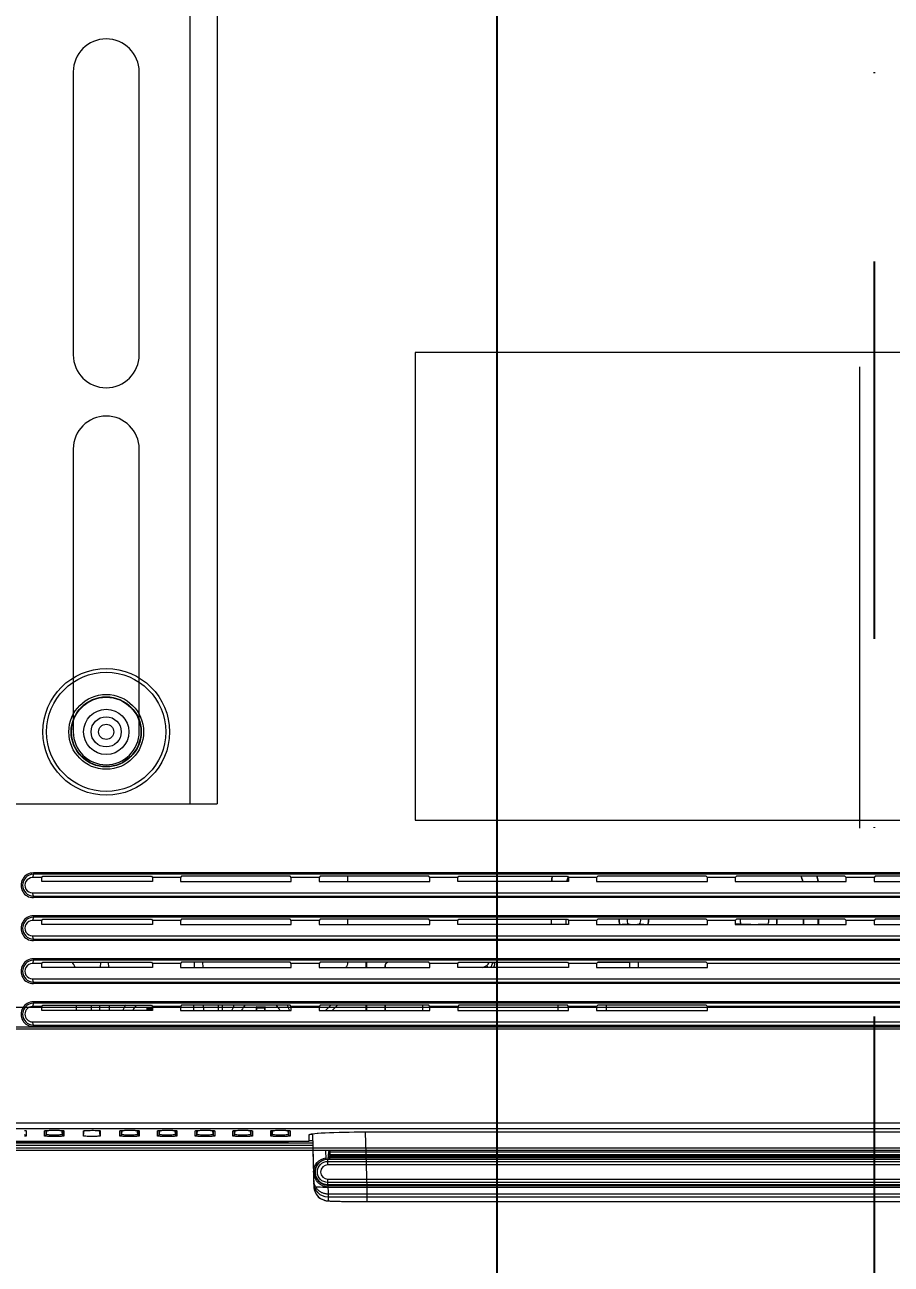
# Model space of a CAD drawing. Header units: millimetres. Extents: x -71336 to -35435, y -26189 to 22712.
# Drawn here: x -68973.7 to -68858.8, y -17584.3 to -17420 of the extents above; entities that cross this region are included whole.
import ezdxf

# ---------------------------------------------------------------- set-up
doc = ezdxf.new("R2010")
doc.units = ezdxf.units.MM
doc.linetypes.add('DASHDOT', pattern=[1, 0.5, -0.25, 0, -0.25])
doc.layers.add('SC - Containment', color=30, linetype='Continuous')
doc.layers.add('SC - Dimensions', color=1, linetype='Continuous')
doc.layers.add('SC - Equipment', color=7, linetype='Continuous', lineweight=13)
doc.styles.get("Standard").update_dxf_attribs({"font": 'arial.ttf', "height": 35})
doc.dimstyles.new('MJC', dxfattribs={"dimscale": 25, "dimtxt": 35, "dimasz": 1, "dimexe": 0.25, "dimexo": 0.25, "dimgap": 0.25, "dimtad": 1, "dimdec": 0, "dimzin": 0, "dimdsep": 46, "dimtxsty": 'Standard', "dimcen": 0.09, "dimclrd": 1, "dimclre": 1, "dimclrt": 7, "dimadec": 0, "dimazin": 0, "dimtfac": 1, "dimtdec": 0, "dimtofl": 0, "dimtmove": 0, "dimatfit": 3, "dimfxl": 1, "dimtolj": 1, "dimtzin": 0, "dimarcsym": 0})

# ---------------------------------------------------------------- blocks, each defined once
blk = doc.blocks.new('SONY FW-49XE8001 - BACK')
at = {"layer": 'SC - Equipment', "color": 251, "true_color": 0x636466, "transparency": 33554495}
for points in [[(478.69, 9.65), (-479, 9.65)], [(478.69, 10.4), (-479, 10.4)], [(-0.16, 49.52), (-0.16, 110.66)], [(-90.3, 42.94), (-94.01, 42.94)], [(-71.9, 42.94), (-75.61, 42.94)], [(-68.15, 43.15), (-68.15, 42.44)], [(-53.5, 42.94), (-53.36, 43.15), (-38.95, 43.15), (-38.81, 42.94), (-38.81, 42.44), (-53.5, 42.44), (-53.5, 42.94), (-57.21, 42.94)], [(-35.1, 42.94), (-38.81, 42.94)], [(-16.7, 42.94), (-20.41, 42.94)], [(1.7, 42.94), (-2.01, 42.94)], [(-90.3, 37.24), (-94.01, 37.24)], [(-71.9, 37.24), (-75.61, 37.24)], [(-68.15, 37.45), (-68.15, 36.74)], [(-53.5, 37.24), (-53.36, 37.45), (-38.95, 37.45), (-38.81, 37.24), (-38.81, 36.74), (-53.5, 36.74), (-53.5, 37.24), (-57.21, 37.24)], [(-41.14, 37.45), (-41.14, 36.74)], [(-41.09, 36.74), (-41.09, 37.45)], [(-39.14, 36.74), (-39.14, 37.45)], [(-39.13, 36.74), (-39.13, 37.45)], [(-35.1, 37.24), (-38.81, 37.24)], [(-29.64, 36.74), (-29.66, 36.76), (-29.66, 36.74)], [(-16.7, 37.24), (-20.41, 37.24)], [(-13.64, 36.74), (-13.66, 36.76), (-13.66, 36.74)], [(-7.68, 37.45), (-7.68, 36.74)], [(-7.67, 37.45), (-7.67, 36.74)], [(-5.72, 36.74), (-5.72, 37.45)], [(-5.67, 37.45), (-5.67, 36.74)], [(1.7, 37.24), (-2.01, 37.24)], [(-100.93, 31.75), (-100.95, 31.04)], [(-99.88, 31.75), (-99.86, 31.04)], [(-90.3, 31.54), (-94.01, 31.54)], [(-88.45, 31.04), (-88.43, 31.75)], [(-87.38, 31.75), (-87.36, 31.04)], [(-71.9, 31.54), (-75.61, 31.54)], [(-65.66, 31.04), (-65.66, 31.75)], [(-65.58, 31.04), (-65.58, 31.75)], [(-63.16, 31.26), (-63.13, 31.24)], [(-62.64, 31.75), (-62.63, 31.74)], [(-53.5, 31.54), (-53.36, 31.75), (-38.95, 31.75), (-38.81, 31.54), (-38.81, 31.04), (-53.5, 31.04), (-53.5, 31.54), (-57.21, 31.54)], [(-50.18, 31.04), (-49.67, 31.3), (-49.55, 31.04)], [(-49.19, 31.04), (-49.15, 31.08), (-49.11, 31.12), (-49.08, 31.17), (-49.05, 31.22), (-49.02, 31.27), (-48.99, 31.32), (-48.98, 31.35), (-48.96, 31.41), (-48.94, 31.46), (-48.92, 31.52), (-48.91, 31.58), (-48.9, 31.63), (-48.9, 31.69), (-48.9, 31.74), (-48.61, 31.56)], [(-35.1, 31.54), (-38.81, 31.54)], [(-34.96, 31.74), (-30.73, 31.74), (-30.73, 31.04)], [(-30.71, 31.04), (-30.71, 31.75)], [(-29.6, 31.75), (-29.6, 31.04)], [(-20.56, 31.74), (-29.58, 31.74), (-29.58, 31.04)], [(20.1, 31.54), (-20.41, 31.54)], [(-104.16, 26.05), (-104.16, 25.34)], [(-102.16, 26.05), (-102.16, 25.34)], [(-101.03, 26.05), (-101.05, 25.34)], [(-99.78, 26.05), (-99.76, 25.34)], [(-94.66, 25.56), (-94.01, 25.56)], [(-90.3, 25.84), (-94.01, 25.84)], [(-88.55, 25.34), (-88.53, 26.05)], [(-87.28, 26.05), (-87.26, 25.34)], [(-85.26, 25.34), (-85.26, 26.05)], [(-84.73, 25.34), (-84.73, 26.05)], [(-80.16, 25.66), (-79.16, 25.66)], [(-71.9, 25.84), (-75.61, 25.84)], [(-70.34, 26.05), (-71.05, 25.34)], [(-70.2, 25.34), (-69.49, 26.05)], [(-65.66, 25.34), (-65.66, 26.05)], [(-65.58, 25.34), (-65.58, 26.05)], [(-63.16, 26.05), (-63.16, 25.34)], [(-63.13, 25.34), (-63.13, 26.05)], [(-58.16, 25.34), (-58.16, 26.05)], [(-53.5, 25.84), (-57.21, 25.84)], [(-40.26, 26.05), (-40.26, 25.34)], [(-35.1, 25.84), (-38.81, 25.84)], [(-33.78, 25.34), (-33.78, 26.05)], [(20.1, 25.84), (-20.41, 25.84)], [(65.49, 9.19), (-65.8, 9.19), (-66.51, 9.18), (-67.26, 9.18), (-67.91, 9.17), (-68.67, 9.16), (-69.25, 9.14), (-69.96, 9.12), (-70.53, 9.1), (-71.1, 9.07), (-71.18, 9.07), (-71.63, 9.04), (-72.03, 9.01), (-72.18, 9), (-72.47, 8.97), (-72.72, 8.94), (-72.83, 8.93), (-72.96, 8.91), (-73.02, 8.9), (-73.14, 8.87), (-73.17, 8.86), (-73.21, 8.85), (-73.25, 8.83), (-73.26, 8.83), (-73.27, 8.82), (-73.28, 8.8), (-73.28, 8.79), (-73.26, 7.96), (-214.95, 7.96)], [(-110.98, 9.42), (-110.95, 9.41), (-110.93, 9.41), (-110.92, 9.41), (-110.9, 9.41), (-110.87, 9.4), (-110.84, 9.4), (-110.82, 9.4), (-110.79, 9.39), (-110.79, 9.39), (-110.78, 9.39), (-110.78, 9.38), (-110.77, 9.38), (-110.77, 8.69), (-110.77, 8.68), (-110.78, 8.68), (-110.78, 8.68), (-110.79, 8.68), (-110.8, 8.67), (-110.85, 8.67), (-110.87, 8.66), (-110.92, 8.66), (-110.99, 8.65)], [(-110.98, 9.41), (-110.95, 9.41), (-110.92, 9.41), (-110.9, 9.41), (-110.88, 9.4), (-110.87, 9.4), (-110.86, 9.4), (-110.85, 9.4), (-110.85, 9.4)], [(-108.26, 9.4), (-108.26, 9.4), (-108.25, 9.4), (-108.24, 9.4), (-108.23, 9.4), (-108.21, 9.41), (-108.19, 9.41), (-108.17, 9.41), (-108.14, 9.41), (-108.11, 9.42), (-108.07, 9.42), (-108.04, 9.42), (-108, 9.42), (-107.95, 9.43), (-107.9, 9.43), (-107.85, 9.43), (-107.79, 9.43), (-107.67, 9.44), (-107.53, 9.44), (-107.38, 9.44), (-107.22, 9.45), (-107.05, 9.45), (-106.88, 9.45), (-106.7, 9.44), (-106.61, 9.44), (-106.53, 9.44), (-106.45, 9.44), (-106.38, 9.44), (-106.31, 9.43), (-106.25, 9.43), (-106.19, 9.43), (-106.14, 9.43), (-106.09, 9.42), (-106.05, 9.42), (-106.01, 9.42), (-105.98, 9.41), (-105.95, 9.41), (-105.92, 9.41), (-105.9, 9.41), (-105.88, 9.4), (-105.87, 9.4), (-105.86, 9.4), (-105.85, 9.4), (-105.85, 9.4)], [(-108.08, 9.42), (-108.14, 8.87), (-108.14, 9.41)], [(-105.97, 9.41), (-105.97, 8.87), (-106.03, 9.42)], [(-103.15, 8.69), (-103.08, 9.4)], [(-100.96, 8.69), (-101.03, 9.4)], [(-98.26, 9.4), (-98.26, 9.4), (-98.25, 9.4), (-98.24, 9.4), (-98.23, 9.4), (-98.21, 9.41), (-98.19, 9.41), (-98.17, 9.41), (-98.14, 9.41), (-98.11, 9.42), (-98.07, 9.42), (-98.04, 9.42), (-98, 9.42), (-97.95, 9.43), (-97.9, 9.43), (-97.85, 9.43), (-97.79, 9.43), (-97.67, 9.44), (-97.53, 9.44), (-97.38, 9.44), (-97.22, 9.45), (-97.05, 9.45), (-96.88, 9.45), (-96.7, 9.44), (-96.61, 9.44), (-96.53, 9.44), (-96.45, 9.44), (-96.38, 9.44), (-96.31, 9.43), (-96.25, 9.43), (-96.19, 9.43), (-96.14, 9.43), (-96.09, 9.42), (-96.05, 9.42), (-96.01, 9.42), (-95.98, 9.41), (-95.95, 9.41), (-95.92, 9.41), (-95.9, 9.41), (-95.88, 9.4), (-95.87, 9.4), (-95.86, 9.4), (-95.85, 9.4), (-95.85, 9.4)], [(-98.08, 9.42), (-98.14, 8.87), (-98.14, 9.41)], [(-95.97, 9.41), (-95.97, 8.87), (-96.03, 9.42)], [(-93.26, 9.4), (-93.26, 9.4), (-93.25, 9.4), (-93.24, 9.4), (-93.23, 9.4), (-93.21, 9.41), (-93.19, 9.41), (-93.17, 9.41), (-93.14, 9.41), (-93.11, 9.42), (-93.07, 9.42), (-93.04, 9.42), (-93, 9.42), (-92.95, 9.43), (-92.9, 9.43), (-92.85, 9.43), (-92.79, 9.43), (-92.67, 9.44), (-92.53, 9.44), (-92.38, 9.44), (-92.22, 9.45), (-92.05, 9.45), (-91.88, 9.45), (-91.7, 9.44), (-91.61, 9.44), (-91.53, 9.44), (-91.45, 9.44), (-91.38, 9.44), (-91.31, 9.43), (-91.25, 9.43), (-91.19, 9.43), (-91.14, 9.43), (-91.09, 9.42), (-91.05, 9.42), (-91.01, 9.42), (-90.98, 9.41), (-90.95, 9.41), (-90.92, 9.41), (-90.9, 9.41), (-90.88, 9.4), (-90.87, 9.4), (-90.86, 9.4), (-90.85, 9.4), (-90.85, 9.4)], [(-93.08, 9.42), (-93.14, 8.87), (-93.14, 9.41)], [(-90.97, 9.41), (-90.97, 8.87), (-91.03, 9.42)], [(-88.26, 9.4), (-88.26, 9.4), (-88.25, 9.4), (-88.24, 9.4), (-88.23, 9.4), (-88.21, 9.41), (-88.19, 9.41), (-88.17, 9.41), (-88.14, 9.41), (-88.11, 9.42), (-88.07, 9.42), (-88.04, 9.42), (-88, 9.42), (-87.95, 9.43), (-87.9, 9.43), (-87.85, 9.43), (-87.79, 9.43), (-87.67, 9.44), (-87.53, 9.44), (-87.38, 9.44), (-87.22, 9.45), (-87.05, 9.45), (-86.88, 9.45), (-86.7, 9.44), (-86.61, 9.44), (-86.53, 9.44), (-86.45, 9.44), (-86.38, 9.44), (-86.31, 9.43), (-86.25, 9.43), (-86.19, 9.43), (-86.14, 9.43), (-86.09, 9.42), (-86.05, 9.42), (-86.01, 9.42), (-85.98, 9.41), (-85.95, 9.41), (-85.92, 9.41), (-85.9, 9.41), (-85.88, 9.4), (-85.87, 9.4), (-85.86, 9.4), (-85.85, 9.4), (-85.85, 9.4)], [(-88.08, 9.42), (-88.14, 8.87), (-88.14, 9.41)], [(-85.97, 9.41), (-85.97, 8.87), (-86.03, 9.42)], [(-83.26, 9.4), (-83.26, 9.4), (-83.25, 9.4), (-83.24, 9.4), (-83.23, 9.4), (-83.21, 9.41), (-83.19, 9.41), (-83.17, 9.41), (-83.14, 9.41), (-83.11, 9.42), (-83.07, 9.42), (-83.04, 9.42), (-83, 9.42), (-82.95, 9.43), (-82.9, 9.43), (-82.85, 9.43), (-82.79, 9.43), (-82.67, 9.44), (-82.53, 9.44), (-82.38, 9.44), (-82.22, 9.45), (-82.05, 9.45), (-81.88, 9.45), (-81.7, 9.44), (-81.61, 9.44), (-81.53, 9.44), (-81.45, 9.44), (-81.38, 9.44), (-81.31, 9.43), (-81.25, 9.43), (-81.19, 9.43), (-81.14, 9.43), (-81.09, 9.42), (-81.05, 9.42), (-81.01, 9.42), (-80.98, 9.41), (-80.95, 9.41), (-80.92, 9.41), (-80.9, 9.41), (-80.88, 9.4), (-80.87, 9.4), (-80.86, 9.4), (-80.85, 9.4), (-80.85, 9.4)], [(-83.08, 9.42), (-83.14, 8.87), (-83.14, 9.41)], [(-80.97, 9.41), (-80.97, 8.87), (-81.03, 9.42)], [(-78.26, 9.4), (-78.26, 9.4), (-78.25, 9.4), (-78.24, 9.4), (-78.23, 9.4), (-78.21, 9.41), (-78.19, 9.41), (-78.17, 9.41), (-78.14, 9.41), (-78.11, 9.42), (-78.07, 9.42), (-78.04, 9.42), (-78, 9.42), (-77.95, 9.43), (-77.9, 9.43), (-77.85, 9.43), (-77.79, 9.43), (-77.67, 9.44), (-77.53, 9.44), (-77.38, 9.44), (-77.22, 9.45), (-77.05, 9.45), (-76.88, 9.45), (-76.7, 9.44), (-76.61, 9.44), (-76.53, 9.44), (-76.45, 9.44), (-76.38, 9.44), (-76.31, 9.43), (-76.25, 9.43), (-76.19, 9.43), (-76.14, 9.43), (-76.09, 9.42), (-76.05, 9.42), (-76.01, 9.42), (-75.98, 9.41), (-75.95, 9.41), (-75.92, 9.41), (-75.9, 9.41), (-75.88, 9.4), (-75.87, 9.4), (-75.86, 9.4), (-75.85, 9.4), (-75.85, 9.4)], [(-78.08, 9.42), (-78.14, 8.87), (-78.14, 9.41)], [(-75.97, 9.41), (-75.97, 8.87), (-76.03, 9.42)], [(-72.79, 8.9), (-72.97, 8.9)], [(-72.79, 8.93), (-72.6, 1.95), (-72.6, 1.82), (-72.54, 1.51), (-72.44, 1.23), (-72.3, 0.97), (-72.13, 0.74), (-71.94, 0.55), (-71.74, 0.4), (-71.53, 0.29), (-71.33, 0.2), (-71.14, 0.15), (-70.99, 0.11), (-70.87, 0.1), (-70.77, 0.09), (-70.67, 0.08), (-70.56, 0.07), (-70.45, 0.06), (-70.31, 0.06), (-70.16, 0.05), (-69.99, 0.05), (-69.8, 0.04), (-69.59, 0.04), (-69.36, 0.03), (-69.1, 0.03), (-68.82, 0.02), (-68.52, 0.02), (-68.2, 0.01), (-67.86, 0.01), (-67.5, 0.01), (-67.12, 0), (-66.73, 0), (-66.32, 0), (-65.6, 0), (65.6, 0)], [(-65.8, 9.19), (-65.6, 1.85), (-65.6, 0)], [(-72.73, 6.76), (-317.94, 6.76)], [(-72.74, 7.06), (-317.51, 7.06)], [(-316.94, 7.46), (-72.75, 7.46)], [(-316.51, 7.76), (-72.76, 7.76)], [(-75.96, 7.96), (-75.96, 7.93), (-211.95, 7.93), (-211.95, 7.96)], [(-72.76, 8.06), (-73.26, 8.06)], [(65.29, 1.85), (-65.6, 1.85), (-66.27, 1.85), (-66.97, 1.84), (-67.58, 1.84), (-68.28, 1.84), (-68.79, 1.84), (-69.49, 1.85), (-69.85, 1.85), (-70.55, 1.86), (-70.86, 1.86), (-71.42, 1.87), (-71.78, 1.88), (-71.82, 1.89), (-72.07, 1.9), (-72.3, 1.91), (-72.31, 1.91), (-72.4, 1.91), (-72.47, 1.92), (-72.52, 1.93), (-72.57, 1.93), (-72.58, 1.94), (-72.59, 1.94), (-72.6, 1.94), (-72.6, 1.95), (-72.6, 1.95)]]:
    blk.add_lwpolyline(points, dxfattribs=at)
for points in [[(-59.16, 112.57), (-59.16, 50.57), (58.85, 50.57), (58.85, 112.57)], [(-94.01, 42.94), (-94.01, 42.44), (-108.7, 42.44), (-108.7, 42.94), (-108.55, 43.15), (-94.16, 43.15)], [(-90.3, 42.44), (-75.61, 42.44), (-75.61, 42.94), (-75.76, 43.15), (-90.16, 43.15), (-90.3, 42.94)], [(-71.9, 42.44), (-57.21, 42.44), (-57.21, 42.94), (-57.36, 43.15), (-71.76, 43.15), (-71.9, 42.94)], [(-35.1, 42.44), (-20.41, 42.44), (-20.41, 42.94), (-20.56, 43.15), (-34.96, 43.15), (-35.1, 42.94)], [(-16.7, 42.44), (-2.01, 42.44), (-2.01, 42.94), (-2.16, 43.15), (-16.55, 43.15), (-16.7, 42.94)], [(1.7, 42.44), (16.39, 42.44), (16.39, 42.94), (16.24, 43.15), (1.84, 43.15), (1.7, 42.94)], [(-94.01, 37.24), (-94.01, 36.74), (-108.7, 36.74), (-108.7, 37.24), (-108.55, 37.45), (-94.16, 37.45)], [(-90.3, 36.74), (-75.61, 36.74), (-75.61, 37.24), (-75.76, 37.45), (-90.16, 37.45), (-90.3, 37.24)], [(-71.9, 36.74), (-57.21, 36.74), (-57.21, 37.24), (-57.36, 37.45), (-71.76, 37.45), (-71.9, 37.24)], [(-35.1, 36.74), (-20.41, 36.74), (-20.41, 37.24), (-20.56, 37.45), (-34.96, 37.45), (-35.1, 37.24)], [(-16.7, 36.74), (-2.01, 36.74), (-2.01, 37.24), (-2.16, 37.45), (-16.55, 37.45), (-16.7, 37.24)], [(1.7, 36.74), (16.39, 36.74), (16.39, 37.24), (16.24, 37.45), (1.84, 37.45), (1.7, 37.24)], [(-94.01, 31.54), (-94.01, 31.04), (-108.7, 31.04), (-108.7, 31.54), (-108.55, 31.75), (-94.16, 31.75)], [(-90.3, 31.04), (-75.61, 31.04), (-75.61, 31.54), (-75.76, 31.75), (-90.16, 31.75), (-90.3, 31.54)], [(-71.9, 31.04), (-57.21, 31.04), (-57.21, 31.54), (-57.36, 31.75), (-71.76, 31.75), (-71.9, 31.54)], [(-35.1, 31.04), (-20.41, 31.04), (-20.41, 31.54), (-20.56, 31.75), (-34.96, 31.75), (-35.1, 31.54)], [(-94.01, 25.84), (-94.01, 25.34), (-108.7, 25.34), (-108.7, 25.84), (-108.55, 26.05), (-94.16, 26.05)], [(-90.3, 25.34), (-75.61, 25.34), (-75.61, 25.84), (-75.76, 26.05), (-90.16, 26.05), (-90.3, 25.84)], [(-71.9, 25.34), (-57.21, 25.34), (-57.21, 25.84), (-57.36, 26.05), (-71.76, 26.05), (-71.9, 25.84)], [(-53.5, 25.34), (-38.81, 25.34), (-38.81, 25.84), (-38.95, 26.05), (-53.36, 26.05), (-53.5, 25.84)], [(-35.1, 25.34), (-20.41, 25.34), (-20.41, 25.84), (-20.56, 26.05), (-34.96, 26.05), (-35.1, 25.84)], [(-105.77, 9.38), (-105.77, 8.69), (-105.77, 8.68), (-105.78, 8.68), (-105.78, 8.68), (-105.79, 8.68), (-105.8, 8.67), (-105.85, 8.67), (-105.87, 8.66), (-105.92, 8.66), (-105.99, 8.65), (-105.99, 8.65), (-106, 8.65), (-106.15, 8.64), (-106.3, 8.63), (-106.34, 8.63), (-106.56, 8.63), (-106.81, 8.62), (-107.06, 8.62), (-107.3, 8.62), (-107.55, 8.63), (-107.77, 8.63), (-107.81, 8.63), (-107.96, 8.64), (-108.11, 8.65), (-108.12, 8.65), (-108.12, 8.65), (-108.19, 8.66), (-108.24, 8.66), (-108.26, 8.67), (-108.31, 8.67), (-108.32, 8.68), (-108.33, 8.68), (-108.33, 8.68), (-108.34, 8.68), (-108.34, 8.69), (-108.34, 9.38), (-108.33, 9.38), (-108.33, 9.39), (-108.32, 9.39), (-108.32, 9.39), (-108.29, 9.4), (-108.26, 9.4), (-108.26, 9.4), (-108.23, 9.41), (-108.21, 9.41), (-108.18, 9.41), (-108.17, 9.41), (-108.15, 9.41), (-108.12, 9.42), (-108.09, 9.42), (-108.06, 9.42), (-107.89, 9.43), (-107.71, 9.44), (-107.51, 9.44), (-107.45, 9.44), (-107.25, 9.45), (-107.05, 9.45), (-106.99, 9.45), (-106.79, 9.45), (-106.59, 9.44), (-106.39, 9.44), (-106.21, 9.43), (-106.04, 9.42), (-106.04, 9.42), (-106.01, 9.42), (-105.98, 9.42), (-105.95, 9.41), (-105.93, 9.41), (-105.92, 9.41), (-105.9, 9.41), (-105.87, 9.4), (-105.84, 9.4), (-105.82, 9.4), (-105.79, 9.39), (-105.79, 9.39), (-105.78, 9.39), (-105.78, 9.38)], [(-103.15, 8.69), (-103.15, 9.38), (-103.15, 9.38), (-103.15, 9.39), (-103.14, 9.39), (-103.13, 9.39), (-103.09, 9.4), (-103.07, 9.4), (-103.03, 9.41), (-102.98, 9.41), (-102.84, 9.42), (-102.7, 9.43), (-102.52, 9.43), (-102.49, 9.43), (-102.28, 9.43), (-102.06, 9.44), (-101.85, 9.44), (-101.62, 9.43), (-101.59, 9.43), (-101.41, 9.43), (-101.27, 9.42), (-101.13, 9.41), (-101.08, 9.41), (-101.04, 9.4), (-101.02, 9.4), (-100.98, 9.39), (-100.97, 9.39), (-100.96, 9.39), (-100.96, 9.38), (-100.96, 9.38), (-100.96, 8.69), (-100.96, 8.68), (-100.96, 8.68), (-100.97, 8.68), (-100.98, 8.68), (-101.02, 8.67), (-101.04, 8.67), (-101.08, 8.66), (-101.13, 8.66), (-101.27, 8.65), (-101.41, 8.64), (-101.59, 8.63), (-101.62, 8.63), (-101.83, 8.63), (-102.06, 8.63), (-102.26, 8.63), (-102.49, 8.63), (-102.52, 8.63), (-102.7, 8.64), (-102.84, 8.65), (-102.98, 8.66), (-103.03, 8.66), (-103.07, 8.67), (-103.09, 8.67), (-103.13, 8.68), (-103.14, 8.68), (-103.15, 8.68), (-103.15, 8.68)], [(-95.77, 9.38), (-95.77, 8.69), (-95.77, 8.68), (-95.78, 8.68), (-95.78, 8.68), (-95.79, 8.68), (-95.8, 8.67), (-95.85, 8.67), (-95.87, 8.66), (-95.92, 8.66), (-95.99, 8.65), (-95.99, 8.65), (-96, 8.65), (-96.15, 8.64), (-96.3, 8.63), (-96.34, 8.63), (-96.56, 8.63), (-96.81, 8.62), (-97.06, 8.62), (-97.3, 8.62), (-97.55, 8.63), (-97.77, 8.63), (-97.81, 8.63), (-97.96, 8.64), (-98.11, 8.65), (-98.12, 8.65), (-98.12, 8.65), (-98.19, 8.66), (-98.24, 8.66), (-98.26, 8.67), (-98.31, 8.67), (-98.32, 8.68), (-98.33, 8.68), (-98.33, 8.68), (-98.34, 8.68), (-98.34, 8.69), (-98.34, 9.38), (-98.33, 9.38), (-98.33, 9.39), (-98.32, 9.39), (-98.32, 9.39), (-98.29, 9.4), (-98.26, 9.4), (-98.26, 9.4), (-98.23, 9.41), (-98.21, 9.41), (-98.18, 9.41), (-98.17, 9.41), (-98.15, 9.41), (-98.12, 9.42), (-98.09, 9.42), (-98.06, 9.42), (-97.89, 9.43), (-97.71, 9.44), (-97.51, 9.44), (-97.45, 9.44), (-97.25, 9.45), (-97.05, 9.45), (-96.99, 9.45), (-96.79, 9.45), (-96.59, 9.44), (-96.39, 9.44), (-96.21, 9.43), (-96.04, 9.42), (-96.04, 9.42), (-96.01, 9.42), (-95.98, 9.42), (-95.95, 9.41), (-95.93, 9.41), (-95.92, 9.41), (-95.9, 9.41), (-95.87, 9.4), (-95.84, 9.4), (-95.82, 9.4), (-95.79, 9.39), (-95.79, 9.39), (-95.78, 9.39), (-95.78, 9.38)], [(-90.77, 9.38), (-90.77, 8.69), (-90.77, 8.68), (-90.78, 8.68), (-90.78, 8.68), (-90.79, 8.68), (-90.8, 8.67), (-90.85, 8.67), (-90.87, 8.66), (-90.92, 8.66), (-90.99, 8.65), (-90.99, 8.65), (-91, 8.65), (-91.15, 8.64), (-91.3, 8.63), (-91.34, 8.63), (-91.56, 8.63), (-91.81, 8.62), (-92.06, 8.62), (-92.3, 8.62), (-92.55, 8.63), (-92.77, 8.63), (-92.81, 8.63), (-92.96, 8.64), (-93.11, 8.65), (-93.12, 8.65), (-93.12, 8.65), (-93.19, 8.66), (-93.24, 8.66), (-93.26, 8.67), (-93.31, 8.67), (-93.32, 8.68), (-93.33, 8.68), (-93.33, 8.68), (-93.34, 8.68), (-93.34, 8.69), (-93.34, 9.38), (-93.33, 9.38), (-93.33, 9.39), (-93.32, 9.39), (-93.32, 9.39), (-93.29, 9.4), (-93.26, 9.4), (-93.26, 9.4), (-93.23, 9.41), (-93.21, 9.41), (-93.18, 9.41), (-93.17, 9.41), (-93.15, 9.41), (-93.12, 9.42), (-93.09, 9.42), (-93.06, 9.42), (-92.89, 9.43), (-92.71, 9.44), (-92.51, 9.44), (-92.45, 9.44), (-92.25, 9.45), (-92.05, 9.45), (-91.99, 9.45), (-91.79, 9.45), (-91.59, 9.44), (-91.39, 9.44), (-91.21, 9.43), (-91.04, 9.42), (-91.04, 9.42), (-91.01, 9.42), (-90.98, 9.42), (-90.95, 9.41), (-90.93, 9.41), (-90.92, 9.41), (-90.9, 9.41), (-90.87, 9.4), (-90.84, 9.4), (-90.82, 9.4), (-90.79, 9.39), (-90.79, 9.39), (-90.78, 9.39), (-90.78, 9.38)], [(-85.77, 9.38), (-85.77, 8.69), (-85.77, 8.68), (-85.78, 8.68), (-85.78, 8.68), (-85.79, 8.68), (-85.8, 8.67), (-85.85, 8.67), (-85.87, 8.66), (-85.92, 8.66), (-85.99, 8.65), (-85.99, 8.65), (-86, 8.65), (-86.15, 8.64), (-86.3, 8.63), (-86.34, 8.63), (-86.56, 8.63), (-86.81, 8.62), (-87.06, 8.62), (-87.3, 8.62), (-87.55, 8.63), (-87.77, 8.63), (-87.81, 8.63), (-87.96, 8.64), (-88.11, 8.65), (-88.12, 8.65), (-88.12, 8.65), (-88.19, 8.66), (-88.24, 8.66), (-88.26, 8.67), (-88.31, 8.67), (-88.32, 8.68), (-88.33, 8.68), (-88.33, 8.68), (-88.34, 8.68), (-88.34, 8.69), (-88.34, 9.38), (-88.33, 9.38), (-88.33, 9.39), (-88.32, 9.39), (-88.32, 9.39), (-88.29, 9.4), (-88.26, 9.4), (-88.26, 9.4), (-88.23, 9.41), (-88.21, 9.41), (-88.18, 9.41), (-88.17, 9.41), (-88.15, 9.41), (-88.12, 9.42), (-88.09, 9.42), (-88.06, 9.42), (-87.89, 9.43), (-87.71, 9.44), (-87.51, 9.44), (-87.45, 9.44), (-87.25, 9.45), (-87.05, 9.45), (-86.99, 9.45), (-86.79, 9.45), (-86.59, 9.44), (-86.39, 9.44), (-86.21, 9.43), (-86.04, 9.42), (-86.04, 9.42), (-86.01, 9.42), (-85.98, 9.42), (-85.95, 9.41), (-85.93, 9.41), (-85.92, 9.41), (-85.9, 9.41), (-85.87, 9.4), (-85.84, 9.4), (-85.82, 9.4), (-85.79, 9.39), (-85.79, 9.39), (-85.78, 9.39), (-85.78, 9.38)], [(-80.77, 9.38), (-80.77, 8.69), (-80.77, 8.68), (-80.78, 8.68), (-80.78, 8.68), (-80.79, 8.68), (-80.8, 8.67), (-80.85, 8.67), (-80.87, 8.66), (-80.92, 8.66), (-80.99, 8.65), (-80.99, 8.65), (-81, 8.65), (-81.15, 8.64), (-81.3, 8.63), (-81.34, 8.63), (-81.56, 8.63), (-81.81, 8.62), (-82.06, 8.62), (-82.3, 8.62), (-82.55, 8.63), (-82.77, 8.63), (-82.81, 8.63), (-82.96, 8.64), (-83.11, 8.65), (-83.12, 8.65), (-83.12, 8.65), (-83.19, 8.66), (-83.24, 8.66), (-83.26, 8.67), (-83.31, 8.67), (-83.32, 8.68), (-83.33, 8.68), (-83.33, 8.68), (-83.34, 8.68), (-83.34, 8.69), (-83.34, 9.38), (-83.33, 9.38), (-83.33, 9.39), (-83.32, 9.39), (-83.32, 9.39), (-83.29, 9.4), (-83.26, 9.4), (-83.26, 9.4), (-83.23, 9.41), (-83.21, 9.41), (-83.18, 9.41), (-83.17, 9.41), (-83.15, 9.41), (-83.12, 9.42), (-83.09, 9.42), (-83.06, 9.42), (-82.89, 9.43), (-82.71, 9.44), (-82.51, 9.44), (-82.45, 9.44), (-82.25, 9.45), (-82.05, 9.45), (-81.99, 9.45), (-81.79, 9.45), (-81.59, 9.44), (-81.39, 9.44), (-81.21, 9.43), (-81.04, 9.42), (-81.04, 9.42), (-81.01, 9.42), (-80.98, 9.42), (-80.95, 9.41), (-80.93, 9.41), (-80.92, 9.41), (-80.9, 9.41), (-80.87, 9.4), (-80.84, 9.4), (-80.82, 9.4), (-80.79, 9.39), (-80.79, 9.39), (-80.78, 9.39), (-80.78, 9.38)], [(-75.77, 9.38), (-75.77, 8.69), (-75.77, 8.68), (-75.78, 8.68), (-75.78, 8.68), (-75.79, 8.68), (-75.8, 8.67), (-75.85, 8.67), (-75.87, 8.66), (-75.92, 8.66), (-75.99, 8.65), (-75.99, 8.65), (-76, 8.65), (-76.15, 8.64), (-76.3, 8.63), (-76.34, 8.63), (-76.56, 8.63), (-76.81, 8.62), (-77.06, 8.62), (-77.3, 8.62), (-77.55, 8.63), (-77.77, 8.63), (-77.81, 8.63), (-77.96, 8.64), (-78.11, 8.65), (-78.12, 8.65), (-78.12, 8.65), (-78.19, 8.66), (-78.24, 8.66), (-78.26, 8.67), (-78.31, 8.67), (-78.32, 8.68), (-78.33, 8.68), (-78.33, 8.68), (-78.34, 8.68), (-78.34, 8.69), (-78.34, 9.38), (-78.33, 9.38), (-78.33, 9.39), (-78.32, 9.39), (-78.32, 9.39), (-78.29, 9.4), (-78.26, 9.4), (-78.26, 9.4), (-78.23, 9.41), (-78.21, 9.41), (-78.18, 9.41), (-78.17, 9.41), (-78.15, 9.41), (-78.12, 9.42), (-78.09, 9.42), (-78.06, 9.42), (-77.89, 9.43), (-77.71, 9.44), (-77.51, 9.44), (-77.45, 9.44), (-77.25, 9.45), (-77.05, 9.45), (-76.99, 9.45), (-76.79, 9.45), (-76.59, 9.44), (-76.39, 9.44), (-76.21, 9.43), (-76.04, 9.42), (-76.04, 9.42), (-76.01, 9.42), (-75.98, 9.42), (-75.95, 9.41), (-75.93, 9.41), (-75.92, 9.41), (-75.9, 9.41), (-75.87, 9.4), (-75.84, 9.4), (-75.82, 9.4), (-75.79, 9.39), (-75.79, 9.39), (-75.78, 9.39), (-75.78, 9.38)]]:
    blk.add_lwpolyline(points, close=True, dxfattribs=at)
for points in [[(109.63, 42.94), (109.51, 43.38), (-109.82, 43.38, 0.999627), (-109.82, 40.49), (109.51, 40.49), (109.51, 40.29), (-109.82, 40.29), (-109.82, 40.49), (-109.94, 40.92)], [(-108.7, 42.94), (-109.94, 42.94, 1.000016), (-109.94, 40.92), (109.63, 40.92, 1.000119), (109.63, 42.94), (108.39, 42.94), (108.24, 43.15), (93.84, 43.15), (93.7, 42.94), (89.99, 42.94), (89.84, 43.15), (75.45, 43.15), (75.3, 42.94)], [(109.63, 40.92), (109.51, 40.49, 0.999512), (109.51, 43.38), (109.51, 43.57), (-109.82, 43.57), (-109.82, 43.38), (-109.94, 42.94)], [(109.63, 35.22), (109.51, 34.79, 0.999457), (109.51, 37.68), (109.51, 37.87), (-109.82, 37.87), (-109.82, 37.68), (-109.94, 37.24)], [(109.63, 37.24), (109.51, 37.68), (-109.82, 37.68, 0.999572), (-109.82, 34.79), (109.51, 34.79), (109.51, 34.59), (-109.82, 34.59), (-109.82, 34.79), (-109.94, 35.22)], [(-108.7, 37.24), (-109.94, 37.24, 1.000016), (-109.94, 35.22), (109.63, 35.22, 1.000129), (109.63, 37.24), (108.39, 37.24), (108.24, 37.45), (93.84, 37.45), (93.7, 37.24), (89.99, 37.24), (89.84, 37.45), (75.45, 37.45), (75.3, 37.24)], [(-32, 36.75, -0.093235), (-32.12, 37.45, 0.091078), (-32, 36.75, -0.000576), (-30.9, 36.76), (-30.66, 36.76), (-30.67, 36.74), (-30.66, 36.76)], [(-29.66, 36.76), (-29.41, 36.76), (-29.3, 36.76), (-29.19, 36.76), (-29.08, 36.76), (-28.97, 36.76), (-28.86, 36.76), (-28.75, 36.75), (-28.64, 36.75), (-28.58, 36.75), (-28.47, 36.75), (-28.36, 36.75), (-28.31, 36.75, 0.090874), (-28.19, 37.45, -0.093252), (-28.31, 36.75)], [(-16.05, 37.45, 0.091686), (-15.99, 36.76), (-14.65, 36.76), (-14.67, 36.74), (-14.65, 36.76)], [(-13.66, 36.76), (-12.32, 36.76, 0.091917), (-12.26, 37.45)], [(109.63, 31.54), (109.51, 31.98), (-109.82, 31.98, 0.999596), (-109.82, 29.09), (109.51, 29.09), (109.51, 28.89), (-109.82, 28.89), (-109.82, 29.09), (-109.94, 29.52)], [(-108.7, 31.54), (-109.94, 31.54, 1.000027), (-109.94, 29.52), (109.63, 29.52, 1.000114), (109.63, 31.54), (108.39, 31.54), (108.24, 31.75), (93.84, 31.75), (93.7, 31.54), (89.99, 31.54), (89.84, 31.75), (75.45, 31.75), (75.3, 31.54)], [(109.63, 29.52), (109.51, 29.09, 0.99948), (109.51, 31.98), (109.51, 32.17), (-109.82, 32.17), (-109.82, 31.98), (-109.94, 31.54)], [(-68.15, 31.75), (-68.15, 31.66, -0.168276), (-68.37, 31.04)], [(-57.36, 31.74), (-62.63, 31.74, 0.414255), (-63.16, 31.26), (-63.13, 31.04), (-63.13, 31.24, -0.372501), (-62.73, 31.76)], [(-49.67, 31.3, 0.284132), (-49.4, 31.75), (-49.4, 31.74), (-48.9, 31.74), (-48.9, 31.75)], [(-48.75, 31.04, 0.135631), (-48.61, 31.56), (-48.61, 31.74), (-48.61, 31.74), (-38.95, 31.74)], [(109.63, 23.82), (109.51, 23.39, 0.999484), (109.51, 26.28), (109.51, 26.47), (-109.82, 26.47), (-109.82, 26.28), (-109.94, 25.84)], [(109.63, 25.84), (109.51, 26.28), (-109.82, 26.28, 0.9996), (-109.82, 23.39), (109.51, 23.39), (109.51, 23.19), (-109.82, 23.19), (-109.82, 23.39), (-109.94, 23.82)], [(-108.7, 25.84), (-109.94, 25.84, 0.999982), (-109.94, 23.82), (109.63, 23.82, 1.000055), (109.63, 25.84), (108.39, 25.84), (108.24, 26.05), (93.84, 26.05), (93.7, 25.84), (89.99, 25.84), (89.84, 26.05), (75.45, 26.05), (75.3, 25.84)], [(-94.66, 25.34), (-94.66, 25.56, 0.052927), (-94.77, 25.69)], [(-94.01, 25.69, -0.005442), (-94.77, 25.69, 0.001365), (-94.76, 25.34)], [(-80.16, 25.34), (-80.16, 25.66, 0.052528), (-80.27, 25.79)], [(-79.06, 25.34, 0.002221), (-79.05, 25.79, -0.008802), (-80.27, 25.79, 0.002576), (-80.26, 25.34)], [(-79.05, 25.79, 0.052528), (-79.16, 25.66), (-79.16, 25.34)], [(-110.77, 8.69, -0.385491), (-110.97, 8.87)], [(-105.77, 8.69, -0.385109), (-105.97, 8.87), (-105.97, 8.86), (-105.98, 8.86), (-105.99, 8.86), (-106, 8.85), (-106.01, 8.85), (-106.06, 8.84), (-106.11, 8.84), (-106.16, 8.83), (-106.29, 8.82), (-106.29, 8.82), (-106.44, 8.81), (-106.6, 8.81), (-106.64, 8.81), (-106.85, 8.8), (-107.06, 8.8), (-107.26, 8.8), (-107.47, 8.81), (-107.51, 8.81), (-107.67, 8.81), (-107.82, 8.82), (-107.82, 8.82), (-107.95, 8.83), (-108, 8.84), (-108.05, 8.84), (-108.1, 8.85), (-108.12, 8.85), (-108.12, 8.86), (-108.13, 8.86), (-108.14, 8.86), (-108.14, 8.87, -0.385109), (-108.34, 8.69)], [(-95.77, 8.69, -0.385127), (-95.97, 8.87), (-95.97, 8.86), (-95.98, 8.86), (-95.99, 8.86), (-95.99, 8.85), (-96.01, 8.85), (-96.06, 8.84), (-96.11, 8.84), (-96.16, 8.83), (-96.29, 8.82), (-96.29, 8.82), (-96.44, 8.81), (-96.6, 8.81), (-96.64, 8.81), (-96.85, 8.8), (-97.06, 8.8), (-97.26, 8.8), (-97.47, 8.81), (-97.51, 8.81), (-97.67, 8.81), (-97.82, 8.82), (-97.82, 8.82), (-97.95, 8.83), (-98, 8.84), (-98.05, 8.84), (-98.1, 8.85), (-98.12, 8.85), (-98.12, 8.86), (-98.13, 8.86), (-98.14, 8.86), (-98.14, 8.87, -0.384883), (-98.34, 8.69)], [(-90.77, 8.69, -0.384697), (-90.97, 8.87), (-90.97, 8.86), (-90.98, 8.86), (-90.99, 8.86), (-90.99, 8.85), (-91.01, 8.85), (-91.06, 8.84), (-91.11, 8.84), (-91.16, 8.83), (-91.29, 8.82), (-91.29, 8.82), (-91.44, 8.81), (-91.6, 8.81), (-91.64, 8.81), (-91.85, 8.8), (-92.06, 8.8), (-92.26, 8.8), (-92.47, 8.81), (-92.51, 8.81), (-92.67, 8.81), (-92.82, 8.82), (-92.82, 8.82), (-92.95, 8.83), (-93, 8.84), (-93.05, 8.84), (-93.1, 8.85), (-93.12, 8.85), (-93.12, 8.86), (-93.13, 8.86), (-93.14, 8.86), (-93.14, 8.87, -0.385127), (-93.34, 8.69)], [(-85.77, 8.69, -0.385557), (-85.97, 8.87), (-85.97, 8.86), (-85.98, 8.86), (-85.99, 8.86), (-85.99, 8.85), (-86.01, 8.85), (-86.06, 8.84), (-86.11, 8.84), (-86.16, 8.83), (-86.29, 8.82), (-86.29, 8.82), (-86.44, 8.81), (-86.6, 8.81), (-86.64, 8.81), (-86.85, 8.8), (-87.06, 8.8), (-87.26, 8.8), (-87.47, 8.81), (-87.51, 8.81), (-87.67, 8.81), (-87.82, 8.82), (-87.82, 8.82), (-87.95, 8.83), (-88, 8.84), (-88.05, 8.84), (-88.1, 8.85), (-88.12, 8.85), (-88.12, 8.86), (-88.13, 8.86), (-88.14, 8.86), (-88.14, 8.87, -0.384869), (-88.34, 8.69)], [(-80.77, 8.69, -0.385109), (-80.97, 8.87), (-80.97, 8.86), (-80.98, 8.86), (-80.99, 8.86), (-81, 8.85), (-81.01, 8.85), (-81.06, 8.84), (-81.11, 8.84), (-81.16, 8.83), (-81.29, 8.82), (-81.29, 8.82), (-81.44, 8.81), (-81.6, 8.81), (-81.64, 8.81), (-81.85, 8.8), (-82.06, 8.8), (-82.26, 8.8), (-82.47, 8.81), (-82.51, 8.81), (-82.67, 8.81), (-82.82, 8.82), (-82.82, 8.82), (-82.95, 8.83), (-83, 8.84), (-83.05, 8.84), (-83.1, 8.85), (-83.12, 8.85), (-83.12, 8.86), (-83.13, 8.86), (-83.14, 8.86), (-83.14, 8.87, -0.385109), (-83.34, 8.69)], [(-75.77, 8.69, -0.385524), (-75.97, 8.87), (-75.97, 8.86), (-75.98, 8.86), (-75.99, 8.86), (-75.99, 8.85), (-76.01, 8.85), (-76.06, 8.84), (-76.11, 8.84), (-76.16, 8.83), (-76.29, 8.82), (-76.29, 8.82), (-76.44, 8.81), (-76.6, 8.81), (-76.64, 8.81), (-76.85, 8.8), (-77.06, 8.8), (-77.26, 8.8), (-77.47, 8.81), (-77.51, 8.81), (-77.67, 8.81), (-77.82, 8.82), (-77.82, 8.82), (-77.95, 8.83), (-78, 8.84), (-78.05, 8.84), (-78.1, 8.85), (-78.12, 8.85), (-78.12, 8.86), (-78.13, 8.86), (-78.14, 8.86), (-78.14, 8.87, -0.385491), (-78.34, 8.69)]]:
    blk.add_lwpolyline(points, format="xyb", dxfattribs=at)
for points in [[(-40.94, 43.16, 0.036548), (-41.09, 42.45, -0.036976)], [(-38.86, 43.02, 0.05117), (-39.06, 42.44, -0.050374)], [(-7.75, 42.44, 0.064071), (-8.01, 43.16, -0.064287)], [(-5.72, 42.45, 0.036548), (-5.87, 43.16, -0.036994)], [(-11.23, 36.74, 0.059933), (-11.19, 37.45, -0.061024)]]:
    blk.add_lwpolyline(points, format="xyb", close=True, dxfattribs=at)
at = {"layer": 'SC - Equipment'}
for radius in [8.4, 8.4, 7.9, 4.96, 4.65, 4.6, 3, 2, 1]:
    blk.add_circle((-100.16, 62.27), radius, dxfattribs=at)
at = {"layer": 'SC - Equipment', "color": 251, "true_color": 0x636466, "transparency": 33554495}
for centre, radius, start, end in [((-109.82, 41.93), 1.64, 89.9927, 270.0073), ((-109.82, 36.23), 1.64, 90.0014, 270.0028), ((-30.16, 37.26), 0.9, 167.8643, 213.7505), ((-30.15, 37.26), 0.9, 326.2487, 12.1393), ((86.64, -5972.91), 6010.55, 90.978313, 90.984781), ((-109.82, 30.53), 1.64, 90.002, 270.0031), ((-106.15, 30.36), 2, 19.9312, 44.1151), ((-109.82, 24.83), 1.64, 89.9972, 269.998), ((-94.17, 24.07), 3.99, 149.5936, 161.121), ((-94.15, 24.06), 2.8, 134.7053, 152.3213), ((-79.66, 24.16), 4, 151.2456, 162.4405), ((-79.66, 24.16), 2.8, 137.0405, 154.6634), ((-79.66, 24.16), 2.8, 25.3206, 42.9676), ((-79.65, 24.16), 3.99, 17.5381, 28.7758), ((-110.77, 9.58), 0.205, 243.6955, 269.7093), ((-108.34, 9.58), 0.205, 270.3473, 296.3035), ((-105.77, 9.59), 0.207, 243.7958, 269.6141), ((-98.34, 9.58), 0.205, 270.2856, 296.3046), ((-95.77, 9.58), 0.205, 243.6872, 269.7176), ((-93.34, 9.59), 0.206, 270.3827, 296.2125), ((-90.77, 9.58), 0.205, 243.6966, 269.6476), ((-88.34, 9.58), 0.205, 270.2907, 296.3045), ((-85.77, 9.58), 0.205, 243.6872, 269.7176), ((-83.34, 9.58), 0.205, 270.344, 296.3118), ((-80.77, 9.58), 0.205, 243.6965, 269.6527), ((-78.34, 9.58), 0.205, 270.2907, 296.3045), ((-75.77, 9.58), 0.205, 243.6955, 269.7093)]:
    blk.add_arc(centre, radius, start, end, dxfattribs=at)
blk = doc.blocks.new('SONY FW-49XE8001 - FRONT')
at = {"layer": 'SC - Equipment'}
for points in [[(539.38, 23.1), (546.33, 9.73, -0.120241), (546.55, 8.8), (546.55, 7.06, -0.414309), (546.25, 6.76), (-546.25, 6.76, -0.414273), (-546.55, 7.06), (-546.55, 8.8, -0.12028), (-546.33, 9.73), (-539.38, 23.1, 0.120488), (-539.35, 23.24), (-539.35, 632.16, 0.169436), (-539.42, 632.35)], [(-539.43, 23, -0.28011), (-539.17, 23.16), (539.17, 23.16, -0.280048), (539.43, 23)], [(-70.84, 5.6, -0.036074), (-70.6, 5.61), (70.6, 5.6), (-70.6, 5.6, 0.440489), (-72.28, 3.76, 0.388936), (-70.6, 2.23), (70.6, 2.21), (-70.6, 2.21, -0.930558), (-70.84, 5.6), (-70.87, 6.76)], [(-70.34, 5.61, -0.005938), (-70.42, 5.61), (-70.42, 5.61), (-70.43, 5.61), (-70.45, 5.62), (-70.46, 5.62), (-70.47, 5.62), (-70.48, 5.62), (-70.49, 5.62), (-70.51, 5.61), (-70.52, 5.61), (-70.53, 5.61), (-70.54, 5.61), (-70.49, 6.57, -0.399093), (-70.29, 6.76)], [(-72.3, 3.92), (-72.32, 3.92), (-72.34, 3.92), (-72.36, 3.92), (-72.38, 3.92), (-72.38, 3.92), (-72.4, 3.92), (-72.42, 3.92), (-72.44, 3.92), (-72.46, 3.91), (-72.47, 3.91), (-72.48, 3.92), (-72.49, 3.92), (-72.5, 3.92), (-72.5, 3.92), (-72.5, 3.91, -0.37627), (-70.85, 5.8)], [(70.53, 5.82, 0.398967), (70.33, 6.01), (-70.33, 6.01, 0.399397), (-70.53, 5.82)], [(70.34, 5.61), (70.33, 5.82), (-70.33, 5.82), (-70.33, 6.01, -0.000761), (-70.31, 6.2), (-70.33, 6.2), (-70.35, 6.2), (-70.37, 6.21), (-70.39, 6.21), (-70.39, 6.21), (-70.42, 6.21), (-70.44, 6.21), (-70.45, 6.21), (-70.46, 6.21), (-70.48, 6.21), (-70.5, 6.21), (-70.51, 6.21), (-70.51, 6.21), (-70.51, 6.2), (-70.51, 6.2)], [(-72.5, 3.92, 0.039119), (-72.46, 3.58, 0.077256), (-72.25, 2.97)], [(-70.6, 2.14, -0.024327), (-70.76, 2.15), (-70.83, 2.16), (-70.9, 2.17), (-70.97, 2.18), (-71.04, 2.2), (-71.11, 2.23), (-71.18, 2.25), (-71.25, 2.28), (-71.29, 2.3), (-71.36, 2.33), (-71.43, 2.37), (-71.49, 2.41), (-71.55, 2.45), (-71.61, 2.5), (-71.67, 2.55), (-71.72, 2.6), (-71.78, 2.65), (-71.83, 2.71), (-71.88, 2.77), (-71.93, 2.83), (-71.97, 2.9), (-72.02, 2.96), (-72.02, 2.98, -0.013325), (-72.07, 3.06), (-72.08, 3.06), (-72.1, 3.05), (-72.12, 3.04), (-72.13, 3.03), (-72.14, 3.03), (-72.16, 3.02), (-72.18, 3.01), (-72.19, 3), (-72.21, 2.99), (-72.23, 2.98), (-72.25, 2.97), (-72.21, 2.9), (-72.18, 2.86), (-72.14, 2.79), (-72.09, 2.73), (-72.04, 2.66), (-71.98, 2.6), (-71.93, 2.54), (-71.87, 2.48), (-71.81, 2.42), (-71.75, 2.37), (-71.69, 2.32), (-71.63, 2.28), (-71.56, 2.24), (-71.49, 2.2), (-71.42, 2.16), (-71.35, 2.12), (-71.28, 2.09), (-71.21, 2.06), (-71.2, 2.06), (-71.13, 2.04), (-71.05, 2.02), (-70.98, 2), (-70.9, 1.98), (-70.82, 1.97), (-70.75, 1.96), (-70.67, 1.96), (-70.59, 1.96, -0.000053), (-70.57, 0.99, -0.000108), (-70.56, 0.59, -0.406583), (-72.46, 2.44)]]:
    blk.add_lwpolyline(points, format="xyb", dxfattribs=at)
for points in [[(536.89, 629.76), (-536.89, 629.76), (-536.89, 25.76), (536.89, 25.76)], [(70.31, 6.2), (-70.31, 6.2), (-70.29, 6.57), (70.29, 6.57)], [(70.59, 1.96), (70.59, 2.14), (-70.59, 2.14), (-70.59, 1.96)]]:
    blk.add_lwpolyline(points, close=True, dxfattribs=at)
for points in [[(539.43, 23), (539.17, 22.86), (-539.17, 22.86), (-546.06, 9.59), (-546.59, 9.86), (-539.65, 23.24), (-539.38, 23.1)], [(546.55, 7.06), (-546.55, 7.06)], [(-72.57, 6.76), (-72.45, 1.95), (-72.44, 1.82), (-72.39, 1.51), (-72.29, 1.23), (-72.15, 0.97), (-71.98, 0.74), (-71.79, 0.56), (-71.58, 0.4), (-71.38, 0.29), (-71.17, 0.2), (-70.99, 0.15), (-70.83, 0.11), (-70.72, 0.1), (-70.62, 0.09), (-70.52, 0.08), (-70.41, 0.07), (-70.29, 0.06), (-70.16, 0.06), (-70.01, 0.05), (-69.84, 0.05), (-69.65, 0.04), (-69.44, 0.04), (-69.2, 0.03), (-68.95, 0.03), (-68.67, 0.02), (-68.37, 0.02), (-68.05, 0.01), (-67.71, 0.01), (-67.35, 0.01), (-66.98, 0), (-66.58, 0), (-66.18, 0), (-65.76, 0), (65.45, 0)], [(-70.49, 6.57), (-70.49, 6.58), (-70.49, 6.58), (-70.49, 6.58), (-70.48, 6.58), (-70.46, 6.58), (-70.45, 6.58), (-70.43, 6.58), (-70.43, 6.58), (-70.41, 6.58), (-70.39, 6.58), (-70.37, 6.58), (-70.35, 6.58), (-70.33, 6.58), (-70.31, 6.58), (-70.29, 6.57), (-70.29, 6.76)], [(70.6, 5.61), (70.6, 4.87), (-70.6, 4.87), (-70.6, 5.61)], [(-70.34, 5.61), (-70.33, 5.82), (-70.35, 5.83), (-70.37, 5.83), (-70.39, 5.83), (-70.41, 5.83), (-70.43, 5.83), (-70.45, 5.83), (-70.47, 5.83), (-70.47, 5.83), (-70.49, 5.83), (-70.5, 5.83), (-70.52, 5.83), (-70.53, 5.83), (-70.53, 5.83), (-70.53, 5.83), (-70.53, 5.82)], [(-72.28, 3.76), (-72.29, 3.76)], [(70.57, 0.99), (-70.57, 0.99), (-70.65, 0.99), (-70.73, 0.99), (-70.81, 1), (-70.89, 1.01), (-70.96, 1.03), (-71.04, 1.05), (-71.12, 1.07), (-71.15, 1.08), (-71.23, 1.1), (-71.3, 1.13), (-71.38, 1.16), (-71.45, 1.2), (-71.52, 1.24), (-71.59, 1.28), (-71.66, 1.32), (-71.72, 1.37), (-71.78, 1.42), (-71.84, 1.47), (-71.9, 1.52), (-71.95, 1.57), (-72, 1.63), (-72.05, 1.69), (-72.1, 1.75), (-72.15, 1.82), (-72.19, 1.89), (-72.23, 1.96), (-72.27, 2.03), (-72.3, 2.1), (-72.34, 2.17), (-72.35, 2.2), (-72.37, 2.28), (-72.4, 2.36), (-72.42, 2.43), (-72.44, 2.51), (-72.45, 2.59), (-72.46, 2.66), (-72.47, 2.74), (-72.47, 2.82)], [(-70.6, 2.21), (-70.6, 2.96), (70.6, 2.96), (70.6, 2.21)], [(70.56, 0.59), (-70.56, 0.59), (-70.55, 0.1), (-70.55, 0.1), (-70.55, 0.09), (-70.54, 0.09), (-70.53, 0.09), (-70.52, 0.09), (-70.49, 0.09), (-70.45, 0.08), (-70.41, 0.07), (-70.34, 0.07), (-70.33, 0.07), (-70.16, 0.06), (-69.98, 0.05), (-69.95, 0.05), (-69.69, 0.04), (-69.27, 0.03), (-69.05, 0.03), (-68.79, 0.02), (-68.28, 0.02), (-67.91, 0.01), (-67.4, 0.01), (-66.95, 0), (-66.44, 0), (-65.96, 0), (-65.45, 0)]]:
    blk.add_lwpolyline(points, dxfattribs=at)
blk.add_lwpolyline([(70.6, 2.52), (-70.6, 2.52, -0.999999), (-70.6, 5.31), (70.6, 5.31, -0.999997)], format="xyb", close=True, dxfattribs=at)
for centre, radius, start, end in [((-70.6, 3.91), 0.958, 90.0017, 269.9989), ((-70.55, 2), 1.9, 181.5034, 270.0065), ((-70.6, 2.4), 0.258, 268.3249, 270.3349)]:
    blk.add_arc(centre, radius, start, end, dxfattribs=at)
blk = doc.blocks.new('CHIEF MSM1U - FRONT')
at = {"layer": 'SC - Equipment', "color": 146, "true_color": 0x105689}
for p, q in [((-88.89, 311.15), (-88.89, -107.95)), ((-85.29, 311.15), (-85.29, -107.95)), ((-104.37, -10.9), (-104.37, -48.4)), ((-95.63, -48.4), (-95.63, -10.9)), ((-104.37, -60.9), (-104.37, -98.4)), ((-95.63, -98.4), (-95.63, -60.9)), ((-118.63, -107.95), (-88.89, -107.95)), ((-88.89, -107.95), (-85.29, -107.95))]:
    blk.add_line(p, q, dxfattribs=at)
for centre, start, end in [((-100, -10.9), 0, 180), ((-100, -48.4), 180, 0), ((-100, -60.9), 0, 180), ((-100, -98.4), 180, 0)]:
    blk.add_arc(centre, 4.37, start, end, dxfattribs=at)
blk = doc.blocks.new('*D176')
at = {"layer": 'Defpoints', "color": 0, "ltscale": 5, "transparency": 16777216}
for p in [(-68861.02, -17313.75), (-69610.75, -18768.85), (-69610.75, -18768.85)]:
    blk.add_point(p, dxfattribs=at)
at = {"layer": 'SC - Dimensions', "color": 1, "lineweight": -2, "ltscale": 5, "transparency": 16777216}
for p, q in [((-68867.27, -17313.75), (-69617, -17313.75)), ((-69610.75, -17338.75), (-69610.75, -18743.85))]:
    blk.add_line(p, q, dxfattribs=at)
at = {"layer": 'SC - Dimensions', "color": 1, "ltscale": 5, "transparency": 16777216}
for points in [[(-69614.92, -17338.75), (-69606.58, -17338.75), (-69610.75, -17313.75)], [(-69614.92, -18743.85), (-69606.58, -18743.85), (-69610.75, -18768.85)]]:
    blk.add_solid(points, dxfattribs=at)
at = {"layer": 'SC - Dimensions', "color": 7, "ltscale": 5, "transparency": 16777216, "insert": (-69634.87, -18169.28), "char_height": 35, "attachment_point": 5, "rotation": 90}
blk.add_mtext('\\A1;1455', dxfattribs=at)

msp = doc.modelspace()

# ---------------------------------------------------------------- linework, layer by layer
at = {"color": 0, "linetype": 'DASHDOT', "ltscale": 100}
msp.add_line((-68861.022, -15649.606), (-68861.022, -19044.877), dxfattribs=at)
at = {"layer": 'SC - Containment', "ltscale": 0.2}
msp.add_lwpolyline([(-68911.022, -15839.354), (-68811.022, -15839.354), (-68811.022, -18958.681), (-68911.022, -18958.681)], close=True, dxfattribs=at)

# ---------------------------------------------------------------- block references
at = {"layer": 'SC - Equipment'}
for name, p in [('SONY FW-49XE8001 - BACK', (-68862.744, -17576.031)), ('SONY FW-49XE8001 - FRONT', (-68862.899, -17576.031)), ('CHIEF MSM1U - FRONT', (-68862.899, -17415.356))]:
    msp.add_blockref(name, p, dxfattribs=at)

# ---------------------------------------------------------------- dimensions: what is measured, and where the dimension line sits
at = {"layer": 'SC - Dimensions', "ltscale": 5}
dim = msp.add_linear_dim(base=(-69610.749, -18768.854), p1=(-68861.022, -17313.755), p2=(-69610.749, -18768.854), angle=90, dimstyle='MJC', dxfattribs=at)
dim.commit()
dim.dimension.update_dxf_attribs({"geometry": '*D176', "text_midpoint": (-69610.749, -18169.279), "dimtype": 160})

doc.saveas('drawing.dxf')
